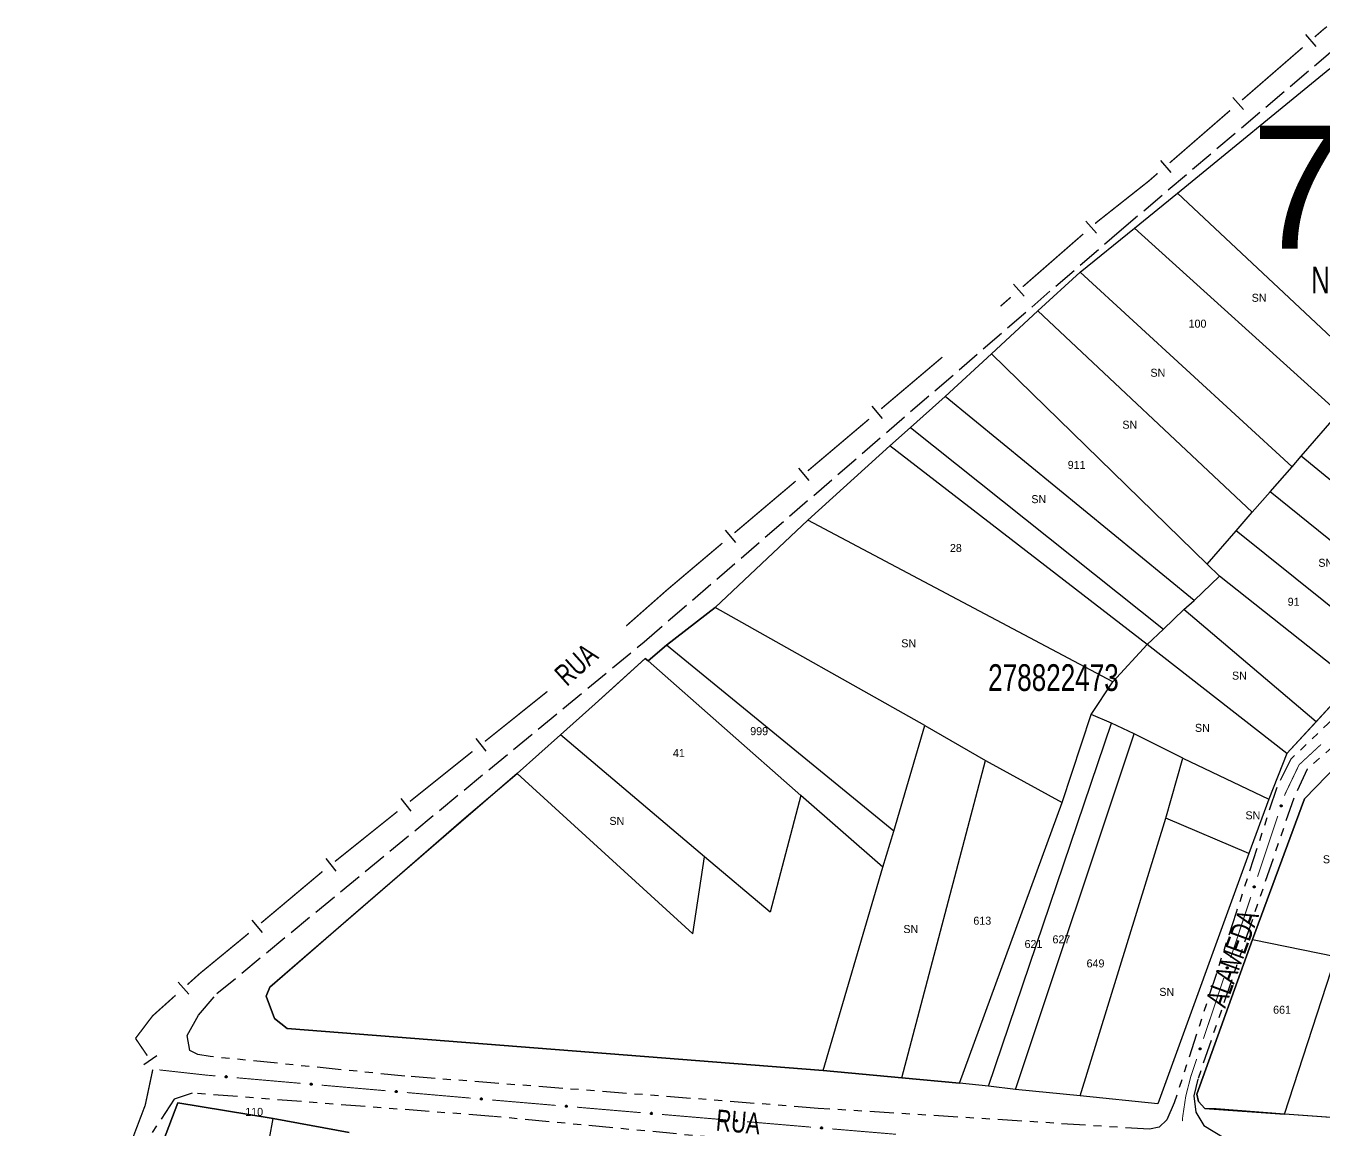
# Model space of a CAD drawing. Extents: x 205454 to 206599, y 4874260 to 4875179.
# Drawn here: x 205458.3 to 205701.6, y 4874547.8 to 4874754.7 of the extents above; entities that cross this region are included whole.
import ezdxf
from ezdxf.enums import TextEntityAlignment as Align

# ---------------------------------------------------------------- set-up
doc = ezdxf.new("R2010")
doc.units = 0
doc.header["$LTSCALE"] = 1.5
doc.header["$MEASUREMENT"] = 0
doc.linetypes.add('TRACO_11', pattern=[8, 3, -1, 3, -1])
doc.linetypes.add('TRACO_25', pattern=[8, 3, -1, 1, -1, 1, -1])
for name, color, linetype in [('CD_MALHA_LOTES', 7, 'CONTINUOUS'), ('CD_TXT_QUADRA', 255, 'CONTINUOUS'), ('LM-LIM-SETORES-BAIRROS', 250, 'CONTINUOUS'), ('LM-TXT-LSB', 7, 'CONTINUOUS'), ('RU-QUADRA', 210, 'CONTINUOUS'), ('SV-EIXO-RUA-N-PAV', 6, 'CONTINUOUS'), ('SV-RUA-NAO-PAV', 7, 'CONTINUOUS'), ('SV-RUA-PAVIM', 7, 'CONTINUOUS'), ('SV-TXT-RUA-PAV', 7, 'CONTINUOUS'), ('Th_NmrPort', 7, 'CONTINUOUS')]:
    doc.layers.add(name, color=color, linetype=linetype)
doc.styles.add('ARIAL', font='ARIAL.SHX')
doc.styles.add('SWIS', font='swissko.ttf')

msp = doc.modelspace()

# ---------------------------------------------------------------- linework, layer by layer
at = {"layer": 'CD_MALHA_LOTES', "linetype": 'Continuous', "flags": 128}
for points in [[(205674.126754, 4874723.404044), (205702.673434, 4874746.744282)], [(205666.049939, 4874716.821381), (205674.126754, 4874723.404044)], [(205710.026551, 4874689.714545), (205674.126754, 4874723.404044)], [(205655.891196, 4874708.542522), (205666.049939, 4874716.821381)], [(205704.3833, 4874682.201673), (205666.049939, 4874716.821381)], [(205647.973959, 4874701.329255), (205655.891196, 4874708.542522)], [(205695.595022, 4874672.111428), (205655.891196, 4874708.542522)], [(205639.263153, 4874693.277861), (205647.973959, 4874701.329255)], [(205688.152235, 4874663.566006), (205647.973959, 4874701.329255)], [(205630.600169, 4874685.270669), (205639.263153, 4874693.277861)], [(205679.711887, 4874653.875236), (205639.263153, 4874693.277861)], [(205630.600169, 4874685.270669), (205624.078843, 4874679.4375)], [(205677.275204, 4874647.022065), (205630.600169, 4874685.270669)], [(205697.298176, 4874674.066902), (205704.3833, 4874682.201673)], [(205620.243059, 4874676.014263), (205624.078843, 4874679.4375)], [(205624.078843, 4874679.4375), (205671.488082, 4874641.691821)], [(205620.221507, 4874676.030904), (205604.834401, 4874662.124632)], [(205620.243059, 4874676.014263), (205620.221507, 4874676.030904)], [(205695.595022, 4874672.111428), (205697.298176, 4874674.066902)], [(205724.333641, 4874651.895431), (205697.298176, 4874674.066902)], [(205691.483119, 4874667.390355), (205695.595022, 4874672.111428)], [(205688.152235, 4874663.566006), (205691.483119, 4874667.390355)], [(205718.698812, 4874645.499138), (205691.483119, 4874667.390355)], [(205685.149817, 4874660.118785), (205688.152235, 4874663.566006)], [(205604.834401, 4874662.124632), (205587.521279, 4874645.716834)], [(205662.045936, 4874631.792797), (205604.834401, 4874662.124632)], [(205679.711887, 4874653.875236), (205685.149817, 4874660.118785)], [(205712.607105, 4874638.036797), (205685.149817, 4874660.118785)], [(205681.996277, 4874651.590845), (205679.711887, 4874653.875236)], [(205677.275204, 4874647.022065), (205681.996277, 4874651.590845)], [(205706.972276, 4874631.792797), (205681.996277, 4874651.590845)], [(205675.295399, 4874645.346846), (205677.275204, 4874647.022065)], [(205587.521279, 4874645.716834), (205578.372279, 4874638.667355)], [(205626.75389, 4874623.585194), (205587.521279, 4874645.716834)], [(205671.488082, 4874641.691821), (205675.295399, 4874645.346846)], [(205700.119105, 4874624.330456), (205675.295399, 4874645.346846)], [(205668.442228, 4874638.798261), (205671.488082, 4874641.691821)], [(205662.045936, 4874631.792797), (205668.442228, 4874638.798261)], [(205694.636569, 4874618.391042), (205668.442228, 4874638.798261)], [(205578.372279, 4874638.667355), (205574.961419, 4874635.716764)], [(205620.968065, 4874603.801403), (205578.372279, 4874638.667355)], [(205574.398125, 4874636.146829), (205564.979579, 4874627.686102)], [(205574.961419, 4874635.716764), (205574.398125, 4874636.146829)], [(205603.517268, 4874610.520427), (205574.961419, 4874635.716764)], [(205657.934034, 4874625.70109), (205662.045936, 4874631.792797)], [(205706.972276, 4874631.792797), (205700.119105, 4874624.330456)], [(205564.979579, 4874627.686102), (205558.514306, 4874621.859374)], [(205652.510146, 4874609.21395), (205657.934034, 4874625.70109)], [(205661.741351, 4874624.025871), (205657.934034, 4874625.70109)], [(205700.119105, 4874624.330456), (205694.636569, 4874618.391042)], [(205558.514306, 4874621.859374), (205550.412761, 4874614.595919)], [(205585.492853, 4874599.031373), (205558.514306, 4874621.859374)], [(205620.968065, 4874603.801403), (205626.75389, 4874623.585194)], [(205626.75389, 4874623.585194), (205638.138902, 4874617.052811)], [(205638.701593, 4874556.044079), (205661.741351, 4874624.025871)], [(205643.753336, 4874555.425011), (205666.005546, 4874622.046066)], [(205666.005546, 4874622.046066), (205661.741351, 4874624.025871)], [(205675.143106, 4874617.477286), (205666.005546, 4874622.046066)], [(205708.291121, 4874620.531388), (205697.926339, 4874609.87825), (205688.177007, 4874583.518811)], [(205622.465968, 4874557.565535), (205638.138902, 4874617.052811)], [(205638.138902, 4874617.052811), (205652.510146, 4874609.21395)], [(205671.920658, 4874606.227717), (205675.143106, 4874617.477286)], [(205675.143106, 4874617.477286), (205691.222074, 4874609.830691)], [(205694.636569, 4874618.391042), (205691.222074, 4874609.830691)], [(205550.412761, 4874614.595919), (205504.008825, 4874574.590368), (205503.364081, 4874572.885115), (205504.913919, 4874568.717926), (205507.264505, 4874566.808186), (205607.731766, 4874558.98139)], [(205550.412761, 4874614.595919), (205583.297853, 4874584.584282)], [(205603.517268, 4874610.520427), (205597.784853, 4874588.655009)], [(205618.91503, 4874597.08238), (205603.517268, 4874610.520427)], [(205691.222074, 4874609.830691), (205687.508508, 4874599.607833)], [(205633.285561, 4874556.574046), (205652.510146, 4874609.21395)], [(205655.892187, 4874554.190108), (205671.920658, 4874606.227717)], [(205687.508508, 4874599.607833), (205671.920658, 4874606.227717)], [(205618.91503, 4874597.08238), (205620.968065, 4874603.801403)], [(205583.297853, 4874584.584282), (205585.492853, 4874599.031373)], [(205597.784853, 4874588.655009), (205585.492853, 4874599.031373)], [(205687.508508, 4874599.607833), (205670.47125, 4874552.706959)], [(205607.731766, 4874558.98139), (205618.91503, 4874597.08238)], [(205688.177007, 4874583.518811), (205677.766115, 4874554.525511), (205678.081256, 4874553.138352), (205679.228581, 4874551.869161), (205694.173, 4874550.794745)], [(205688.177007, 4874583.518811), (205703.837741, 4874580.318692)], [(205694.173, 4874550.794745), (205703.837741, 4874580.318692)], [(205607.731766, 4874558.98139), (205622.465968, 4874557.565535)], [(205622.465968, 4874557.565535), (205633.285561, 4874556.574046)], [(205638.701593, 4874556.044079), (205633.285561, 4874556.574046)], [(205643.753336, 4874555.425011), (205638.701593, 4874556.044079)], [(205655.892187, 4874554.190108), (205643.753336, 4874555.425011)], [(205670.47125, 4874552.706959), (205655.892187, 4874554.190108)], [(205484.107636, 4874545.838045), (205486.792763, 4874552.886504)], [(205486.792763, 4874552.886504), (205504.66564, 4874549.949646)], [(205503.281121, 4874542.481636), (205504.66564, 4874549.949646)], [(205504.66564, 4874549.949646), (205518.930378, 4874547.348429)], [(205710.744807, 4874549.592559), (205694.173, 4874550.794745)]]:
    msp.add_lwpolyline(points, dxfattribs=at)
at = {"layer": 'CD_MALHA_LOTES', "linetype": 'Continuous'}
msp.add_lwpolyline([(205668.442228, 4874638.798261), (205620.243059, 4874676.014263)], dxfattribs=at)
at = {"layer": 'LM-LIM-SETORES-BAIRROS'}
for points in [[(205698.112897, 4874753.120502), (205700.079485, 4874750.854993)], [(205684.519841, 4874741.320975), (205686.486429, 4874739.055466)], [(205670.926786, 4874729.521448), (205672.893374, 4874727.255938)], [(205656.968372, 4874718.155817), (205658.94186, 4874715.896316)], [(205643.411366, 4874706.314887), (205645.384855, 4874704.055386)], [(205616.870371, 4874683.457403), (205618.807291, 4874681.166477)], [(205603.124815, 4874671.835885), (205605.061735, 4874669.544959)], [(205589.379259, 4874660.214366), (205591.316179, 4874657.92344)], [(205542.622635, 4874621.175637), (205544.49749, 4874618.833647)], [(205528.570692, 4874609.926508), (205530.445547, 4874607.584518)], [(205514.51875, 4874598.677379), (205516.393605, 4874596.335388)], [(205500.674581, 4874587.119958), (205502.603195, 4874584.822035)], [(205486.853278, 4874575.515721), (205488.857008, 4874573.282994)], [(205480.391965, 4874560.070397), (205482.870648, 4874561.760407)]]:
    msp.add_lwpolyline(points, dxfattribs=at)
at = {"layer": 'LM-LIM-SETORES-BAIRROS', "const_width": 0.25}
for points in [[(205701.448862, 4874754.029997), (205699.85136, 4874752.643277)], [(205702.140656, 4874754.58127), (205701.448862, 4874754.029997)], [(205697.585851, 4874750.676689), (205686.258305, 4874740.84375)], [(205683.992796, 4874738.877162), (205672.665249, 4874729.044222)], [(205670.39974, 4874727.077635), (205668.889401, 4874725.766576)], [(205668.708692, 4874725.609711), (205659.483412, 4874718.315303)], [(205668.889401, 4874725.766576), (205668.708692, 4874725.609711)], [(205658.932113, 4874717.879393), (205658.708283, 4874717.683896)], [(205659.483412, 4874718.315303), (205658.932113, 4874717.879393)], [(205656.448782, 4874715.710407), (205645.151277, 4874705.842966)], [(205641.385443, 4874702.553819), (205640.970493, 4874702.191395)], [(205642.891777, 4874703.869478), (205641.385443, 4874702.553819)], [(205630.057103, 4874692.642179), (205618.602473, 4874682.95758)], [(205616.311547, 4874681.020661), (205604.856917, 4874671.336062)], [(205602.565991, 4874669.399142), (205591.111361, 4874659.714543)], [(205588.820435, 4874657.777624), (205578.893089, 4874649.384305)], [(205578.559544, 4874649.102301), (205570.829226, 4874642.281432)], [(205578.893089, 4874649.384305), (205578.559544, 4874649.102301)], [(205556.050678, 4874630.003868), (205544.340726, 4874620.629594)], [(205541.998735, 4874618.754739), (205530.288783, 4874609.380464)], [(205527.946793, 4874607.50561), (205516.236841, 4874598.131335)], [(205513.874973, 4874596.240568), (205502.404862, 4874586.613868)], [(205513.89485, 4874596.25648), (205513.874973, 4874596.240568)], [(205500.098216, 4874584.695755), (205491.601536, 4874577.709596)], [(205490.911382, 4874577.142136), (205488.599385, 4874575.067267)], [(205491.601536, 4874577.709596), (205490.911382, 4874577.142136)], [(205486.366658, 4874573.063538), (205482.645447, 4874569.723989)], [(205482.044253, 4874569.184456), (205478.911054, 4874565.044157)], [(205482.645447, 4874569.723989), (205482.044253, 4874569.184456)], [(205478.911054, 4874565.044157), (205478.861181, 4874564.978254)], [(205478.861181, 4874564.978254), (205481.06797, 4874561.74163)], [(205482.092463, 4874559.13171), (205480.847438, 4874553.262306)], [(205480.680079, 4874552.473328), (205478.48354, 4874546.682451)], [(205480.847438, 4874553.262306), (205480.680079, 4874552.473328)]]:
    msp.add_lwpolyline(points, dxfattribs=at)
at = {"layer": 'RU-QUADRA', "linetype": 'Continuous', "flags": 128}
for points in [[(205706.972276, 4874631.792797), (205694.636569, 4874618.391042), (205691.222074, 4874609.830691), (205687.508508, 4874599.607833), (205670.47125, 4874552.706959), (205655.892187, 4874554.190108), (205643.753336, 4874555.425011), (205638.701593, 4874556.044079), (205633.285561, 4874556.574046), (205622.465968, 4874557.565535), (205607.731766, 4874558.98139), (205507.264505, 4874566.808186), (205504.913919, 4874568.717926), (205503.364081, 4874572.885115), (205504.008825, 4874574.590368), (205519.25763, 4874587.798867), (205528.397451, 4874595.71577), (205540.480798, 4874606.182352), (205550.412761, 4874614.595919), (205558.514306, 4874621.859374), (205564.979579, 4874627.686102), (205568.82969, 4874631.095537), (205574.398125, 4874636.146829), (205574.961419, 4874635.716764), (205578.372279, 4874638.667355), (205587.521279, 4874645.716834), (205604.834401, 4874662.124632), (205620.221507, 4874676.030904), (205624.078843, 4874679.4375), (205630.600169, 4874685.270669), (205639.263153, 4874693.277861), (205647.973959, 4874701.329255), (205655.891196, 4874708.542522), (205666.049939, 4874716.821381), (205674.126754, 4874723.404044), (205702.673434, 4874746.744282)], [(205518.930378, 4874547.348429), (205504.66564, 4874549.949646), (205486.792763, 4874552.886504), (205484.107636, 4874545.838045)]]:
    msp.add_lwpolyline(points, dxfattribs=at)
msp.add_lwpolyline([(205770.826442, 4874545.363367), (205761.608218, 4874545.797165), (205754.125189, 4874546.447864), (205745.123864, 4874547.098562), (205694.173, 4874550.794745), (205681.393732, 4874551.773191), (205679.228581, 4874551.869161), (205678.081256, 4874553.138352), (205677.766115, 4874554.525511), (205688.177007, 4874583.518811), (205697.926339, 4874609.87825), (205708.291121, 4874620.531388), (205715.96328, 4874619.737716), (205730.690298, 4874617.79763), (205750.752553, 4874615.240243), (205761.687585, 4874613.741086), (205781.617561, 4874609.067242), (205780.382961, 4874601.747826), (205778.795618, 4874594.075667), (205776.791175, 4874585.164404), (205775.164429, 4874576.271529), (205773.212335, 4874566.511057)], close=True, dxfattribs=at)
at = {"layer": 'SV-EIXO-RUA-N-PAV', "const_width": 0.18}
for points in [[(205701.017675, 4874620.053394), (205697.351449, 4874616.653572)], [(205696.921162, 4874616.254552), (205694.584558, 4874611.371649)], [(205697.351449, 4874616.653572), (205696.921162, 4874616.254552)], [(205694.31214, 4874610.802365), (205694.195601, 4874610.452364)], [(205694.584558, 4874611.371649), (205694.31214, 4874610.802365)], [(205692.931937, 4874606.657215), (205689.140945, 4874595.271769)], [(205687.877281, 4874591.47662), (205684.402205, 4874581.039961)], [(205684.402205, 4874581.039961), (205684.143644, 4874580.263427)], [(205684.143644, 4874580.263427), (205684.085925, 4874580.091296)], [(205682.814233, 4874576.29883), (205678.999159, 4874564.921431)], [(205677.727468, 4874561.128964), (205676.773699, 4874558.284615)], [(205483.90134, 4874559.009074), (205483.328728, 4874559.072696)], [(205492.006377, 4874558.108513), (205483.90134, 4874559.009074)], [(205492.848286, 4874558.035305), (205492.006377, 4874558.108513)], [(205493.844526, 4874557.948675), (205492.848286, 4874558.035305)], [(205509.784375, 4874556.562601), (205497.829488, 4874557.602157)], [(205525.724225, 4874555.176527), (205513.769338, 4874556.216082)], [(205676.617619, 4874557.819148), (205675.759336, 4874554.416669)], [(205676.773699, 4874558.284615), (205676.617619, 4874557.819148)], [(205541.664074, 4874553.790453), (205529.709187, 4874554.830008)], [(205675.681047, 4874554.106309), (205675.135166, 4874550.467104)], [(205675.759336, 4874554.416669), (205675.681047, 4874554.106309)], [(205545.862897, 4874553.425337), (205545.649037, 4874553.443934)], [(205546.645398, 4874553.358705), (205545.862897, 4874553.425337)], [(205557.60573, 4874552.425373), (205546.645398, 4874553.358705)], [(205573.548032, 4874551.067801), (205561.591306, 4874552.08598)], [(205589.490335, 4874549.710228), (205577.533608, 4874550.728408)], [(205605.432637, 4874548.352655), (205593.47591, 4874549.370835)], [(205675.078965, 4874550.092429), (205675.060056, 4874549.471584)], [(205675.135166, 4874550.467104), (205675.078965, 4874550.092429)], [(205621.376459, 4874547.013053), (205609.418572, 4874548.017516)]]:
    msp.add_lwpolyline(points, dxfattribs=at)
at = {"layer": 'SV-EIXO-RUA-N-PAV'}
for points in [[(205693.713603, 4874608.656335), (205693.736107, 4874608.612912), (205693.746569, 4874608.57099), (205693.745231, 4874608.533513), (205693.735414, 4874608.500705), (205693.721589, 4874608.468271), (205693.700437, 4874608.438646), (205693.669677, 4874608.410966), (205693.626276, 4874608.388085), (205693.582627, 4874608.380191), (205693.545815, 4874608.379537), (205693.511014, 4874608.387804), (205693.479732, 4874608.401762), (205693.449686, 4874608.424751), (205693.421939, 4874608.456197), (205693.399988, 4874608.500395), (205693.390013, 4874608.541565), (205693.392259, 4874608.57778), (205693.400792, 4874608.612713), (205693.415302, 4874608.645656), (205693.436233, 4874608.674617), (205693.467945, 4874608.702497), (205693.511856, 4874608.723584), (205693.552804, 4874608.734002), (205693.589041, 4874608.732265), (205693.623244, 4874608.72309), (205693.655943, 4874608.70962), (205693.686608, 4874608.689597), (205693.713603, 4874608.656335)], [(205688.658947, 4874593.475741), (205688.681451, 4874593.432317), (205688.691913, 4874593.390395), (205688.690575, 4874593.352919), (205688.680758, 4874593.32011), (205688.666934, 4874593.287676), (205688.645781, 4874593.258051), (205688.615021, 4874593.230371), (205688.57162, 4874593.207491), (205688.527971, 4874593.199596), (205688.491159, 4874593.198942), (205688.456359, 4874593.207209), (205688.425076, 4874593.221167), (205688.39503, 4874593.244156), (205688.367283, 4874593.275602), (205688.345332, 4874593.319801), (205688.335357, 4874593.36097), (205688.337603, 4874593.397185), (205688.346136, 4874593.432119), (205688.360647, 4874593.465062), (205688.381578, 4874593.494022), (205688.413289, 4874593.521902), (205688.4572, 4874593.54299), (205688.498148, 4874593.553407), (205688.534385, 4874593.55167), (205688.568588, 4874593.542495), (205688.601288, 4874593.529025), (205688.631952, 4874593.509002), (205688.658947, 4874593.475741)], [(205683.600128, 4874578.296292), (205683.62254, 4874578.252821), (205683.632913, 4874578.210877), (205683.631496, 4874578.173403), (205683.621609, 4874578.140615), (205683.607716, 4874578.108211), (205683.586501, 4874578.078631), (205683.555683, 4874578.051016), (205683.512234, 4874578.028227), (205683.468567, 4874578.020425), (205683.431754, 4874578.019849), (205683.396971, 4874578.02819), (205683.365718, 4874578.042213), (205683.335721, 4874578.065266), (205683.308041, 4874578.096771), (205683.286183, 4874578.141015), (205683.276296, 4874578.182206), (205683.278618, 4874578.218416), (205683.287225, 4874578.253332), (205683.301805, 4874578.286244), (205683.322798, 4874578.31516), (205683.354568, 4874578.342973), (205683.398523, 4874578.363967), (205683.439493, 4874578.374298), (205683.475727, 4874578.372485), (205683.50991, 4874578.363237), (205683.542581, 4874578.349698), (205683.573203, 4874578.32961), (205683.600128, 4874578.296292)], [(205678.513362, 4874563.126426), (205678.535775, 4874563.082955), (205678.546148, 4874563.041011), (205678.54473, 4874563.003538), (205678.534844, 4874562.97075), (205678.520951, 4874562.938345), (205678.499736, 4874562.908765), (205678.468917, 4874562.88115), (205678.425468, 4874562.858362), (205678.381802, 4874562.850559), (205678.344989, 4874562.849983), (205678.310206, 4874562.858324), (205678.278953, 4874562.872348), (205678.248955, 4874562.895401), (205678.221275, 4874562.926905), (205678.199418, 4874562.97115), (205678.18953, 4874563.012341), (205678.191853, 4874563.048551), (205678.20046, 4874563.083466), (205678.21504, 4874563.116378), (205678.236032, 4874563.145295), (205678.267803, 4874563.173107), (205678.311758, 4874563.194102), (205678.352728, 4874563.204433), (205678.388961, 4874563.202619), (205678.423145, 4874563.193372), (205678.455815, 4874563.179833), (205678.486438, 4874563.159745), (205678.513362, 4874563.126426)], [(205495.970611, 4874557.653302), (205495.933611, 4874557.621317), (205495.895271, 4874557.601394), (205495.858511, 4874557.59398), (205495.824319, 4874557.5959), (205495.789559, 4874557.601803), (205495.755828, 4874557.615487), (205495.721754, 4874557.638967), (205495.689408, 4874557.675858), (205495.67158, 4874557.716475), (205495.662384, 4874557.752125), (205495.662332, 4874557.787894), (205495.668633, 4874557.821565), (205495.684005, 4874557.856133), (205495.708137, 4874557.890432), (205495.746019, 4874557.922059), (205495.783741, 4874557.941334), (205495.819486, 4874557.94757), (205495.855446, 4874557.947395), (205495.89086, 4874557.940942), (205495.923894, 4874557.927319), (205495.958383, 4874557.90296), (205495.989104, 4874557.865157), (205496.008757, 4874557.827753), (205496.015495, 4874557.792106), (205496.014524, 4874557.756707), (205496.009027, 4874557.721772), (205495.996684, 4874557.687291), (205495.970611, 4874557.653302)], [(205511.910461, 4874556.267228), (205511.873461, 4874556.235243), (205511.835121, 4874556.21532), (205511.79836, 4874556.207906), (205511.764168, 4874556.209826), (205511.729409, 4874556.215729), (205511.695677, 4874556.229412), (205511.661603, 4874556.252893), (205511.629258, 4874556.289783), (205511.611429, 4874556.330401), (205511.602233, 4874556.366051), (205511.602182, 4874556.40182), (205511.608482, 4874556.435491), (205511.623854, 4874556.470059), (205511.647986, 4874556.504358), (205511.685869, 4874556.535985), (205511.72359, 4874556.555259), (205511.759335, 4874556.561496), (205511.795295, 4874556.56132), (205511.830709, 4874556.554868), (205511.863743, 4874556.541245), (205511.898233, 4874556.516886), (205511.928953, 4874556.479082), (205511.948607, 4874556.441679), (205511.955344, 4874556.406032), (205511.954374, 4874556.370633), (205511.948877, 4874556.335697), (205511.936533, 4874556.301217), (205511.910461, 4874556.267228)], [(205527.85031, 4874554.881154), (205527.81331, 4874554.849169), (205527.77497, 4874554.829245), (205527.73821, 4874554.821832), (205527.704017, 4874554.823751), (205527.669258, 4874554.829655), (205527.635527, 4874554.843338), (205527.601453, 4874554.866818), (205527.569107, 4874554.903709), (205527.551279, 4874554.944326), (205527.542082, 4874554.979977), (205527.542031, 4874555.015746), (205527.548331, 4874555.049417), (205527.563704, 4874555.083985), (205527.587836, 4874555.118283), (205527.625718, 4874555.149911), (205527.66344, 4874555.169185), (205527.699184, 4874555.175422), (205527.735144, 4874555.175246), (205527.770559, 4874555.168794), (205527.803593, 4874555.155171), (205527.838082, 4874555.130812), (205527.868803, 4874555.093008), (205527.888456, 4874555.055605), (205527.895193, 4874555.019957), (205527.894223, 4874554.984558), (205527.888726, 4874554.949623), (205527.876383, 4874554.915143), (205527.85031, 4874554.881154)], [(205543.79016, 4874553.49508), (205543.75316, 4874553.463095), (205543.714819, 4874553.443171), (205543.678059, 4874553.435758), (205543.643867, 4874553.437677), (205543.609108, 4874553.44358), (205543.575376, 4874553.457264), (205543.541302, 4874553.480744), (205543.508956, 4874553.517635), (205543.491128, 4874553.558252), (205543.481932, 4874553.593903), (205543.48188, 4874553.629672), (205543.488181, 4874553.663342), (205543.503553, 4874553.697911), (205543.527685, 4874553.732209), (205543.565568, 4874553.763836), (205543.603289, 4874553.783111), (205543.639034, 4874553.789348), (205543.674994, 4874553.789172), (205543.710408, 4874553.78272), (205543.743442, 4874553.769097), (205543.777931, 4874553.744738), (205543.808652, 4874553.706934), (205543.828306, 4874553.669531), (205543.835043, 4874553.633883), (205543.834073, 4874553.598484), (205543.828575, 4874553.563549), (205543.816232, 4874553.529069), (205543.79016, 4874553.49508)], [(205559.73234, 4874552.133802), (205559.695398, 4874552.101751), (205559.657093, 4874552.081759), (205559.620346, 4874552.07428), (205559.586151, 4874552.076138), (205559.551381, 4874552.081979), (205559.517625, 4874552.095603), (205559.483509, 4874552.119022), (205559.451097, 4874552.155855), (205559.433196, 4874552.19644), (205559.423936, 4874552.232074), (205559.423821, 4874552.267843), (205559.430061, 4874552.301525), (205559.445372, 4874552.33612), (205559.469443, 4874552.370462), (205559.507268, 4874552.402157), (205559.544955, 4874552.421499), (205559.580689, 4874552.4278), (205559.616649, 4874552.427688), (205559.652075, 4874552.421299), (205559.685133, 4874552.407735), (205559.719666, 4874552.383438), (205559.750454, 4874552.345689), (205559.770174, 4874552.308321), (205559.776975, 4874552.272686), (205559.776068, 4874552.237285), (205559.770634, 4874552.20234), (205559.758352, 4874552.167838), (205559.73234, 4874552.133802)], [(205575.674642, 4874550.776229), (205575.6377, 4874550.744178), (205575.599395, 4874550.724186), (205575.562648, 4874550.716707), (205575.528453, 4874550.718565), (205575.493683, 4874550.724407), (205575.459927, 4874550.73803), (205575.425811, 4874550.761449), (205575.393399, 4874550.798282), (205575.375498, 4874550.838867), (205575.366239, 4874550.874501), (205575.366123, 4874550.91027), (205575.372363, 4874550.943952), (205575.387674, 4874550.978548), (205575.411745, 4874551.012889), (205575.44957, 4874551.044584), (205575.487257, 4874551.063926), (205575.522991, 4874551.070227), (205575.558951, 4874551.070115), (205575.594377, 4874551.063727), (205575.627435, 4874551.050163), (205575.661968, 4874551.025865), (205575.692756, 4874550.988117), (205575.712477, 4874550.950749), (205575.719277, 4874550.915113), (205575.718371, 4874550.879712), (205575.712936, 4874550.844768), (205575.700654, 4874550.810265), (205575.674642, 4874550.776229)], [(205591.616945, 4874549.418657), (205591.580002, 4874549.386606), (205591.541697, 4874549.366614), (205591.50495, 4874549.359135), (205591.470755, 4874549.360993), (205591.435985, 4874549.366834), (205591.402229, 4874549.380457), (205591.368113, 4874549.403876), (205591.335702, 4874549.440709), (205591.317801, 4874549.481295), (205591.308541, 4874549.516929), (205591.308425, 4874549.552698), (205591.314666, 4874549.58638), (205591.329976, 4874549.620975), (205591.354047, 4874549.655317), (205591.391872, 4874549.687012), (205591.429559, 4874549.706354), (205591.465293, 4874549.712654), (205591.501253, 4874549.712543), (205591.536679, 4874549.706154), (205591.569737, 4874549.69259), (205591.60427, 4874549.668292), (205591.635058, 4874549.630544), (205591.654779, 4874549.593176), (205591.66158, 4874549.55754), (205591.660673, 4874549.52214), (205591.655238, 4874549.487195), (205591.642956, 4874549.452693), (205591.616945, 4874549.418657)], [(205607.559553, 4874548.063206), (205607.522647, 4874548.031112), (205607.484365, 4874548.011076), (205607.447627, 4874548.003555), (205607.413429, 4874548.005374), (205607.378653, 4874548.011175), (205607.344881, 4874548.02476), (205607.310739, 4874548.04814), (205607.278285, 4874548.084935), (205607.260337, 4874548.1255), (205607.251036, 4874548.161124), (205607.25088, 4874548.196892), (205607.257082, 4874548.230581), (205607.272352, 4874548.265195), (205607.296384, 4874548.299564), (205607.334173, 4874548.331302), (205607.371838, 4874548.350687), (205607.407564, 4874548.357029), (205607.443524, 4874548.356959), (205607.478957, 4874548.35061), (205607.512031, 4874548.337085), (205607.546592, 4874548.312827), (205607.577423, 4874548.275113), (205607.597187, 4874548.237768), (205607.604028, 4874548.20214), (205607.603162, 4874548.166739), (205607.597768, 4874548.131788), (205607.585525, 4874548.097271), (205607.559553, 4874548.063206)]]:
    msp.add_lwpolyline(points, close=True, dxfattribs=at)
for points in [[(205693.415302, 4874608.645656), (205693.390013, 4874608.541565)], [(205693.425, 4874608.655818), (205693.396563, 4874608.527222)], [(205693.436233, 4874608.674617), (205693.399988, 4874608.500395)], [(205693.452607, 4874608.68258), (205693.412974, 4874608.485803)], [(205693.467945, 4874608.702497), (205693.421939, 4874608.456197)], [(205693.490139, 4874608.708914), (205693.436289, 4874608.443524)], [(205693.511856, 4874608.723584), (205693.449686, 4874608.424751)], [(205693.530694, 4874608.72705), (205693.465207, 4874608.418075)], [(205693.552804, 4874608.734002), (205693.479732, 4874608.401762)], [(205693.569096, 4874608.730084), (205693.495851, 4874608.397805)], [(205693.589041, 4874608.732265), (205693.511014, 4874608.387804)], [(205693.604912, 4874608.725349), (205693.526491, 4874608.386164)], [(205693.623244, 4874608.72309), (205693.545815, 4874608.379537)], [(205693.639437, 4874608.712415), (205693.567484, 4874608.38402)], [(205693.655943, 4874608.70962), (205693.582627, 4874608.380191)], [(205693.669647, 4874608.695165), (205693.606318, 4874608.388348)], [(205693.686608, 4874608.689597), (205693.626276, 4874608.388085)], [(205693.698134, 4874608.672736), (205693.647305, 4874608.403464)], [(205693.713603, 4874608.656335), (205693.669677, 4874608.410966)], [(205693.7249, 4874608.632184), (205693.686994, 4874608.431956)], [(205693.736107, 4874608.612912), (205693.700437, 4874608.438646)], [(205693.742174, 4874608.58904), (205693.712874, 4874608.462169)], [(205693.746569, 4874608.57099), (205693.721589, 4874608.468271)], [(205688.360647, 4874593.465062), (205688.335357, 4874593.36097)], [(205688.370344, 4874593.475224), (205688.341907, 4874593.346627)], [(205688.381578, 4874593.494022), (205688.345332, 4874593.319801)], [(205688.397951, 4874593.501986), (205688.358318, 4874593.305209)], [(205688.413289, 4874593.521902), (205688.367283, 4874593.275602)], [(205688.435483, 4874593.528319), (205688.381633, 4874593.262929)], [(205688.4572, 4874593.54299), (205688.39503, 4874593.244156)], [(205688.476038, 4874593.546456), (205688.410552, 4874593.23748)], [(205688.498148, 4874593.553407), (205688.425076, 4874593.221167)], [(205688.514441, 4874593.549489), (205688.441195, 4874593.21721)], [(205688.534385, 4874593.55167), (205688.456359, 4874593.207209)], [(205688.550257, 4874593.544754), (205688.471835, 4874593.205569)], [(205688.568588, 4874593.542495), (205688.491159, 4874593.198942)], [(205688.584781, 4874593.53182), (205688.512828, 4874593.203425)], [(205688.601288, 4874593.529025), (205688.527971, 4874593.199596)], [(205688.614992, 4874593.51457), (205688.551662, 4874593.207753)], [(205688.631952, 4874593.509002), (205688.57162, 4874593.207491)], [(205688.643478, 4874593.492142), (205688.592649, 4874593.222869)], [(205688.658947, 4874593.475741), (205688.615021, 4874593.230371)], [(205688.670244, 4874593.45159), (205688.632338, 4874593.251361)], [(205688.681451, 4874593.432317), (205688.645781, 4874593.258051)], [(205688.687518, 4874593.408445), (205688.658218, 4874593.281575)], [(205688.691913, 4874593.390395), (205688.666934, 4874593.287676)], [(205683.301805, 4874578.286244), (205683.276296, 4874578.182206)], [(205683.311524, 4874578.296385), (205683.282815, 4874578.167849)], [(205683.322798, 4874578.31516), (205683.286183, 4874578.141015)], [(205683.339188, 4874578.323089), (205683.299138, 4874578.126396)], [(205683.354568, 4874578.342973), (205683.308041, 4874578.096771)], [(205683.376775, 4874578.349343), (205683.322364, 4874578.084068)], [(205683.398523, 4874578.363967), (205683.335721, 4874578.065266)], [(205683.417369, 4874578.367394), (205683.351229, 4874578.058557)], [(205683.439493, 4874578.374298), (205683.365718, 4874578.042213)], [(205683.455778, 4874578.370345), (205683.381829, 4874578.038222)], [(205683.475727, 4874578.372485), (205683.396971, 4874578.02819)], [(205683.491584, 4874578.365535), (205683.412444, 4874578.026517)], [(205683.50991, 4874578.363237), (205683.431754, 4874578.019849)], [(205683.52608, 4874578.352528), (205683.453433, 4874578.024286)], [(205683.542581, 4874578.349698), (205683.468567, 4874578.020425)], [(205683.556254, 4874578.335214), (205683.492276, 4874578.028532)], [(205683.573203, 4874578.32961), (205683.512234, 4874578.028227)], [(205683.584693, 4874578.312725), (205683.533295, 4874578.043561)], [(205683.600128, 4874578.296292), (205683.555683, 4874578.051016)], [(205683.611374, 4874578.272117), (205683.573044, 4874578.071969)], [(205683.62254, 4874578.252821), (205683.586501, 4874578.078631)], [(205683.628557, 4874578.228936), (205683.598988, 4874578.102128)], [(205683.632913, 4874578.210877), (205683.607716, 4874578.108211)], [(205678.21504, 4874563.116378), (205678.18953, 4874563.012341)], [(205678.224759, 4874563.12652), (205678.19605, 4874562.997984)], [(205678.236032, 4874563.145295), (205678.199418, 4874562.97115)], [(205678.252422, 4874563.153223), (205678.212373, 4874562.956531)], [(205678.267803, 4874563.173107), (205678.221275, 4874562.926905)], [(205678.29001, 4874563.179478), (205678.235598, 4874562.914202)], [(205678.311758, 4874563.194102), (205678.248955, 4874562.895401)], [(205678.330603, 4874563.197528), (205678.264463, 4874562.888692)], [(205678.352728, 4874563.204433), (205678.278953, 4874562.872348)], [(205678.369012, 4874563.20048), (205678.295063, 4874562.868357)], [(205678.388961, 4874563.202619), (205678.310206, 4874562.858324)], [(205678.404818, 4874563.19567), (205678.325679, 4874562.856652)], [(205678.423145, 4874563.193372), (205678.344989, 4874562.849983)], [(205678.439315, 4874563.182663), (205678.366667, 4874562.854421)], [(205678.455815, 4874563.179833), (205678.381802, 4874562.850559)], [(205678.469489, 4874563.165349), (205678.40551, 4874562.858666)], [(205678.486438, 4874563.159745), (205678.425468, 4874562.858362)], [(205678.497928, 4874563.14286), (205678.44653, 4874562.873696)], [(205678.513362, 4874563.126426), (205678.468917, 4874562.88115)], [(205678.524608, 4874563.102251), (205678.486278, 4874562.902104)], [(205678.535775, 4874563.082955), (205678.499736, 4874562.908765)], [(205678.541791, 4874563.059071), (205678.512222, 4874562.932262)], [(205678.546148, 4874563.041011), (205678.520951, 4874562.938345)], [(205496.015495, 4874557.792106), (205495.662332, 4874557.787894)], [(205496.014524, 4874557.756707), (205495.662384, 4874557.752125)], [(205496.012459, 4874557.775061), (205495.664336, 4874557.772461)], [(205496.008735, 4874557.810997), (205495.668532, 4874557.804968)], [(205496.008757, 4874557.827753), (205495.668633, 4874557.821565)], [(205496.009027, 4874557.721772), (205495.67158, 4874557.716475)], [(205496.007908, 4874557.738476), (205495.671783, 4874557.732093)], [(205495.996855, 4874557.847641), (205495.681122, 4874557.839485)], [(205495.989104, 4874557.865157), (205495.684005, 4874557.856133)], [(205495.998156, 4874557.705082), (205495.685022, 4874557.69533)], [(205495.996684, 4874557.687291), (205495.689408, 4874557.675858)], [(205495.969786, 4874557.882867), (205495.699148, 4874557.873529)], [(205495.958383, 4874557.90296), (205495.708137, 4874557.890432)], [(205495.982966, 4874557.672161), (205495.709255, 4874557.658981)], [(205495.970611, 4874557.653302), (205495.721754, 4874557.638967)], [(205495.935446, 4874557.913246), (205495.734847, 4874557.906036)], [(205495.923894, 4874557.927319), (205495.746019, 4874557.922059)], [(205495.949749, 4874557.636699), (205495.746195, 4874557.627006)], [(205495.933611, 4874557.621317), (205495.755828, 4874557.615487)], [(205495.902998, 4874557.933874), (205495.771314, 4874557.931628)], [(205495.911805, 4874557.609866), (205495.781598, 4874557.608861)], [(205495.89086, 4874557.940942), (205495.783741, 4874557.941334)], [(205495.895271, 4874557.601394), (205495.789559, 4874557.601803)], [(205511.955344, 4874556.406032), (205511.602182, 4874556.40182)], [(205511.954374, 4874556.370633), (205511.602233, 4874556.366051)], [(205511.952308, 4874556.388987), (205511.604185, 4874556.386387)], [(205511.948585, 4874556.424922), (205511.608382, 4874556.418894)], [(205511.948607, 4874556.441679), (205511.608482, 4874556.435491)], [(205511.948877, 4874556.335697), (205511.611429, 4874556.330401)], [(205511.947757, 4874556.352402), (205511.611633, 4874556.346018)], [(205511.936705, 4874556.461567), (205511.620971, 4874556.45341)], [(205511.928953, 4874556.479082), (205511.623854, 4874556.470059)], [(205511.938005, 4874556.319008), (205511.624872, 4874556.309256)], [(205511.936533, 4874556.301217), (205511.629258, 4874556.289783)], [(205511.909635, 4874556.496793), (205511.638998, 4874556.487454)], [(205511.898233, 4874556.516886), (205511.647986, 4874556.504358)], [(205511.922815, 4874556.286087), (205511.649104, 4874556.272907)], [(205511.910461, 4874556.267228), (205511.661603, 4874556.252893)], [(205511.875296, 4874556.527172), (205511.674697, 4874556.519962)], [(205511.863743, 4874556.541245), (205511.685869, 4874556.535985)], [(205511.889599, 4874556.250625), (205511.686044, 4874556.240931)], [(205511.873461, 4874556.235243), (205511.695677, 4874556.229412)], [(205511.842847, 4874556.5478), (205511.711164, 4874556.545554)], [(205511.851654, 4874556.223791), (205511.721448, 4874556.222787)], [(205511.830709, 4874556.554868), (205511.72359, 4874556.555259)], [(205511.835121, 4874556.21532), (205511.729409, 4874556.215729)], [(205527.895193, 4874555.019957), (205527.542031, 4874555.015746)], [(205527.894223, 4874554.984558), (205527.542082, 4874554.979977)], [(205527.892158, 4874555.002913), (205527.544035, 4874555.000312)], [(205527.888434, 4874555.038848), (205527.548231, 4874555.03282)], [(205527.888456, 4874555.055605), (205527.548331, 4874555.049417)], [(205527.888726, 4874554.949623), (205527.551279, 4874554.944326)], [(205527.887606, 4874554.966327), (205527.551482, 4874554.959944)], [(205527.876554, 4874555.075493), (205527.56082, 4874555.067336)], [(205527.868803, 4874555.093008), (205527.563704, 4874555.083985)], [(205527.877854, 4874554.932934), (205527.564721, 4874554.923182)], [(205527.876383, 4874554.915143), (205527.569107, 4874554.903709)], [(205527.849484, 4874555.110719), (205527.578847, 4874555.10138)], [(205527.838082, 4874555.130812), (205527.587836, 4874555.118283)], [(205527.862665, 4874554.900013), (205527.588954, 4874554.886833)], [(205527.85031, 4874554.881154), (205527.601453, 4874554.866818)], [(205527.815145, 4874555.141098), (205527.614546, 4874555.133887)], [(205527.803593, 4874555.155171), (205527.625718, 4874555.149911)], [(205527.829448, 4874554.86455), (205527.625894, 4874554.854857)], [(205527.81331, 4874554.849169), (205527.635527, 4874554.843338)], [(205527.782697, 4874555.161725), (205527.651013, 4874555.159479)], [(205527.791503, 4874554.837717), (205527.661297, 4874554.836712)], [(205527.770559, 4874555.168794), (205527.66344, 4874555.169185)], [(205527.77497, 4874554.829245), (205527.669258, 4874554.829655)], [(205543.835043, 4874553.633883), (205543.48188, 4874553.629672)], [(205543.834073, 4874553.598484), (205543.481932, 4874553.593903)], [(205543.832007, 4874553.616839), (205543.483884, 4874553.614238)], [(205543.828283, 4874553.652774), (205543.488081, 4874553.646745)], [(205543.828306, 4874553.669531), (205543.488181, 4874553.663342)], [(205543.816403, 4874553.689418), (205543.50067, 4874553.681262)], [(205543.808652, 4874553.706934), (205543.503553, 4874553.697911)], [(205543.789334, 4874553.724644), (205543.518696, 4874553.715306)], [(205543.777931, 4874553.744738), (205543.527685, 4874553.732209)], [(205543.754994, 4874553.755024), (205543.554395, 4874553.747813)], [(205543.743442, 4874553.769097), (205543.565568, 4874553.763836)], [(205543.722546, 4874553.775651), (205543.590862, 4874553.773405)], [(205543.710408, 4874553.78272), (205543.603289, 4874553.783111)], [(205543.828575, 4874553.563549), (205543.491128, 4874553.558252)], [(205543.827456, 4874553.580253), (205543.491331, 4874553.57387)], [(205543.817704, 4874553.54686), (205543.504571, 4874553.537107)], [(205543.816232, 4874553.529069), (205543.508956, 4874553.517635)], [(205543.802514, 4874553.513939), (205543.528803, 4874553.500758)], [(205543.79016, 4874553.49508), (205543.541302, 4874553.480744)], [(205543.769298, 4874553.478476), (205543.565743, 4874553.468783)], [(205543.75316, 4874553.463095), (205543.575376, 4874553.457264)], [(205543.731353, 4874553.451643), (205543.601147, 4874553.450638)], [(205543.714819, 4874553.443171), (205543.609108, 4874553.44358)], [(205559.776975, 4874552.272686), (205559.423821, 4874552.267843)], [(205559.776068, 4874552.237285), (205559.423936, 4874552.232074)], [(205559.77397, 4874552.255636), (205559.425852, 4874552.252413)], [(205559.770182, 4874552.291564), (205559.429991, 4874552.284927)], [(205559.770174, 4874552.308321), (205559.430061, 4874552.301525)], [(205559.770634, 4874552.20234), (205559.433196, 4874552.19644)], [(205559.769484, 4874552.219042), (205559.433372, 4874552.212058)], [(205559.758237, 4874552.328188), (205559.442518, 4874552.319467)], [(205559.750454, 4874552.345689), (205559.445372, 4874552.33612)], [(205559.759792, 4874552.185631), (205559.446677, 4874552.175319)], [(205559.758352, 4874552.167838), (205559.451097, 4874552.155855)], [(205559.731104, 4874552.363365), (205559.460484, 4874552.353543)], [(205559.719666, 4874552.383438), (205559.469443, 4874552.370462)], [(205559.744661, 4874552.152683), (205559.470974, 4874552.139014)], [(205559.73234, 4874552.133802), (205559.483509, 4874552.119022)], [(205559.69671, 4874552.393683), (205559.496125, 4874552.386114)], [(205559.685133, 4874552.407735), (205559.507268, 4874552.402157)], [(205559.711508, 4874552.117161), (205559.507971, 4874552.107104)], [(205559.695398, 4874552.101751), (205559.517625, 4874552.095603)], [(205559.664226, 4874552.414252), (205559.532546, 4874552.411771)], [(205559.673611, 4874552.09026), (205559.543407, 4874552.089023)], [(205559.652075, 4874552.421299), (205559.544955, 4874552.421499)], [(205559.657093, 4874552.081759), (205559.551381, 4874552.081979)], [(205575.719277, 4874550.915113), (205575.366123, 4874550.91027)], [(205575.718371, 4874550.879712), (205575.366239, 4874550.874501)], [(205575.716272, 4874550.898063), (205575.368155, 4874550.89484)], [(205575.712484, 4874550.933992), (205575.372293, 4874550.927355)], [(205575.712477, 4874550.950749), (205575.372363, 4874550.943952)], [(205575.712936, 4874550.844768), (205575.375498, 4874550.838867)], [(205575.711786, 4874550.86147), (205575.375674, 4874550.854485)], [(205575.700539, 4874550.970615), (205575.38482, 4874550.961894)], [(205575.692756, 4874550.988117), (205575.387674, 4874550.978548)], [(205575.702094, 4874550.828059), (205575.388979, 4874550.817747)], [(205575.700654, 4874550.810265), (205575.393399, 4874550.798282)], [(205575.673406, 4874551.005792), (205575.402786, 4874550.99597)], [(205575.661968, 4874551.025865), (205575.411745, 4874551.012889)], [(205575.686963, 4874550.79511), (205575.413276, 4874550.781441)], [(205575.674642, 4874550.776229), (205575.425811, 4874550.761449)], [(205575.639013, 4874551.03611), (205575.438427, 4874551.028541)], [(205575.627435, 4874551.050163), (205575.44957, 4874551.044584)], [(205575.65381, 4874550.759589), (205575.450274, 4874550.749532)], [(205575.6377, 4874550.744178), (205575.459927, 4874550.73803)], [(205575.606528, 4874551.05668), (205575.474848, 4874551.054198)], [(205575.615913, 4874550.732688), (205575.485709, 4874550.73145)], [(205575.594377, 4874551.063727), (205575.487257, 4874551.063926)], [(205575.599395, 4874550.724186), (205575.493683, 4874550.724407)], [(205591.66158, 4874549.55754), (205591.308425, 4874549.552698)], [(205591.660673, 4874549.52214), (205591.308541, 4874549.516929)], [(205591.658574, 4874549.540491), (205591.310457, 4874549.537268)], [(205591.654786, 4874549.576419), (205591.314595, 4874549.569782)], [(205591.654779, 4874549.593176), (205591.314666, 4874549.58638)], [(205591.655238, 4874549.487195), (205591.317801, 4874549.481295)], [(205591.654089, 4874549.503897), (205591.317976, 4874549.496913)], [(205591.642841, 4874549.613042), (205591.327122, 4874549.604321)], [(205591.635058, 4874549.630544), (205591.329976, 4874549.620975)], [(205591.644396, 4874549.470486), (205591.331281, 4874549.460174)], [(205591.642956, 4874549.452693), (205591.335702, 4874549.440709)], [(205591.615708, 4874549.64822), (205591.345088, 4874549.638397)], [(205591.60427, 4874549.668292), (205591.354047, 4874549.655317)], [(205591.629265, 4874549.437538), (205591.355579, 4874549.423868)], [(205591.616945, 4874549.418657), (205591.368113, 4874549.403876)], [(205591.581315, 4874549.678538), (205591.380729, 4874549.670968)], [(205591.569737, 4874549.69259), (205591.391872, 4874549.687012)], [(205591.596112, 4874549.402016), (205591.392576, 4874549.391959)], [(205591.580002, 4874549.386606), (205591.402229, 4874549.380457)], [(205591.54883, 4874549.699107), (205591.41715, 4874549.696626)], [(205591.558216, 4874549.375115), (205591.428011, 4874549.373877)], [(205591.536679, 4874549.706154), (205591.429559, 4874549.706354)], [(205591.541697, 4874549.366614), (205591.435985, 4874549.366834)], [(205607.604028, 4874548.20214), (205607.25088, 4874548.196892)], [(205607.603162, 4874548.166739), (205607.251036, 4874548.161124)], [(205607.601043, 4874548.185087), (205607.252929, 4874548.181465)], [(205607.597214, 4874548.221011), (205607.25703, 4874548.213984)], [(205607.597187, 4874548.237768), (205607.257082, 4874548.230581)], [(205607.597768, 4874548.131788), (205607.260337, 4874548.1255)], [(205607.596599, 4874548.148488), (205607.260495, 4874548.141119)], [(205607.585226, 4874548.257621), (205607.269518, 4874548.248538)], [(205607.577423, 4874548.275113), (205607.272352, 4874548.265195)], [(205607.586945, 4874548.115066), (205607.273842, 4874548.104395)], [(205607.585525, 4874548.097271), (205607.278285, 4874548.084935)], [(205607.558053, 4874548.292767), (205607.287445, 4874548.282634)], [(205607.546592, 4874548.312827), (205607.296384, 4874548.299564)], [(205607.571852, 4874548.082101), (205607.298181, 4874548.068117)], [(205607.559553, 4874548.063206), (205607.310739, 4874548.04814)], [(205607.523625, 4874548.323046), (205607.323048, 4874548.315246)], [(205607.512031, 4874548.337085), (205607.334173, 4874548.331302)], [(205607.53874, 4874548.046541), (205607.335215, 4874548.036251)], [(205607.522647, 4874548.031112), (205607.344881, 4874548.02476)], [(205607.491116, 4874548.343578), (205607.35944, 4874548.340945)], [(205607.500874, 4874548.019596), (205607.370671, 4874548.01821)], [(205607.478957, 4874548.35061), (205607.371838, 4874548.350687)], [(205607.484365, 4874548.011076), (205607.378653, 4874548.011175)]]:
    msp.add_lwpolyline(points, dxfattribs=at)
at = {"layer": 'SV-RUA-NAO-PAV', "linetype": 'TRACO_25'}
for points in [[(205706.77537, 4874753.145214, 9.576059), (205709.264349, 4874752.643512, 9.576059), (205713.096111, 4874750.191265, 9.625599), (205771.378215, 4874710.530918, 9.254053), (205773.575916, 4874708.421289, 9.254053), (205773.859414, 4874706.304589, 9.080665), (205773.385612, 4874703.993715, 9.055895), (205767.379837, 4874697.003763, 9.055895), (205742.379685, 4874669.632031, 9.055895), (205713.48275, 4874634.52057, 8.832968), (205695.384599, 4874617.326375, 8.733889), (205692.72246, 4874612.002098, 8.61004), (205685.135365, 4874588.575276, 8.362343), (205673.520512, 4874552.904634, 8.337573), (205672.14839, 4874549.743242, 8.065106), (205670.684334, 4874548.325905, 8.040337), (205668.892933, 4874547.965338, 7.866949), (205606.768356, 4874551.87469, 8.015567), (205529.324352, 4874557.917056, 9.031125), (205492.837031, 4874561.584035, 9.105434), (205490.510775, 4874561.966503, 9.105434), (205489.069017, 4874562.701834, 9.105434)], [(205796.756061, 4874673.157881, 8.597244), (205792.966161, 4874675.927013, 8.597244), (205787.987314, 4874679.545249, 8.711406), (205784.943403, 4874682.346301, 8.711406), (205780.734825, 4874687.149707, 8.585271), (205778.610571, 4874691.058869, 8.709119), (205776.382103, 4874695.383475, 8.709119), (205775.190869, 4874697.382922, 8.882507), (205769.440927, 4874693.687414, 9.179744), (205748.941097, 4874671.105181, 8.709119), (205707.566366, 4874623.402403, 8.461422), (205698.446059, 4874615.462878, 8.684349), (205695.917027, 4874610.005494, 8.585271), (205677.941941, 4874557.317374, 8.089876), (205677.168654, 4874554.242886, 8.089876), (205677.577712, 4874551.156354, 8.065106), (205679.049191, 4874548.674662, 7.79264), (205684.084436, 4874545.607031, 7.79264), (205712.169019, 4874542.197215, 7.76787), (205763.078927, 4874538.782526, 7.371554), (205771.636594, 4874538.340885, 7.371554), (205796.753612, 4874536.586558, 7.371554)], [(205725.719797, 4874534.54265, 7.891718), (205639.996733, 4874541.393126, 8.188955), (205545.829906, 4874550.361947, 8.907277), (205489.451723, 4874554.720311, 9.377901), (205486.117419, 4874553.619323, 9.377901), (205480.858253, 4874545.615637, 9.377901), (205475.017707, 4874523.146484, 9.303593), (205475.710384, 4874521.730589, 9.154974), (205477.535671, 4874520.228487, 9.328362), (205534.226194, 4874497.092668, 8.659579), (205594.611183, 4874473.066247, 8.139416), (205616.703474, 4874464.096746, 8.139416), (205615.21954, 4874460.692428, 8.139416), (205594.74827, 4874468.635578, 8.139416), (205521.624851, 4874498.998649, 8.634809), (205474.875321, 4874518.441621, 9.055895), (205473.663373, 4874518.100742, 9.105434), (205458.328413, 4874467.257593, 9.105434), (205458.9208, 4874465.89298, 9.031125), (205476.585261, 4874458.377249, 8.832968), (205491.621884, 4874452.107522, 7.916488)]]:
    msp.add_polyline3d(points, dxfattribs=at)
at = {"layer": 'SV-RUA-PAVIM', "linetype": 'TRACO_11'}
msp.add_polyline3d([(205489.069017, 4874562.701834, 9.006355), (205488.565099, 4874565.52529, 8.981586), (205490.688999, 4874569.305411, 9.006355), (205494.125136, 4874573.37513, 9.080665), (205574.170493, 4874639.285485, 9.154974), (205663.22919, 4874716.209228, 9.105434), (205706.77537, 4874753.145214, 9.427441)], dxfattribs=at)

# ---------------------------------------------------------------- texts
at = {"layer": 'CD_TXT_QUADRA', "style": 'ARIAL', "width": 0.7}
msp.add_text('278822473', height=5, dxfattribs=at).set_placement((205638.654916, 4874630.098684))
at = {"layer": 'LM-TXT-LSB', "style": 'SWIS'}
msp.add_text('76', height=23, dxfattribs=at).set_placement((205687.965742, 4874713.000282))
at = {"layer": 'LM-TXT-LSB', "style": 'ARIAL', "width": 0.7}
msp.add_text('NATAL DE MURUBIRA', height=5, dxfattribs=at).set_placement((205699.165571, 4874704.624758))
at = {"layer": 'SV-TXT-RUA-PAV', "style": 'ARIAL', "width": 0.7}
for s, rotation, p in [('RUA', 42, (205559.700532, 4874630.806222)), ('ALAMEDA', 70, (205683.067016, 4874570.51156)), ('RUA', 355, (205587.527626, 4874547.710288))]:
    msp.add_text(s, height=4, rotation=rotation, dxfattribs=at).set_placement(p)
at = {"layer": 'Th_NmrPort', "color": 1}
for s, p in [('SN', (205688.033914, 4874703.76744)), ('100', (205676.212298, 4874698.920201)), ('SN', (205669.067501, 4874689.718245)), ('SN', (205663.799052, 4874679.98416)), ('911', (205653.56321, 4874672.457806)), ('SN', (205646.739316, 4874666.035317)), ('28', (205631.484967, 4874656.877534)), ('SN', (205700.52571, 4874654.104692)), ('91', (205694.784598, 4874646.808018)), ('SN', (205622.368776, 4874639.020159)), ('SN', (205684.348053, 4874632.959526)), ('999', (205594.062503, 4874622.55609)), ('SN', (205677.406073, 4874623.173772)), ('41', (205579.57118, 4874618.454773)), ('SN', (205686.8676, 4874606.786748)), ('SN', (205567.677359, 4874605.740688)), ('SN', (205701.384314, 4874598.549495)), ('613', (205635.878817, 4874587.034031)), ('SN', (205622.760701, 4874585.479466)), ('621', (205645.473302, 4874582.672901)), ('627', (205650.706658, 4874583.545127)), ('649', (205657.094006, 4874579.035511)), ('SN', (205670.729477, 4874573.69962)), ('661', (205692.057641, 4874570.352575)), ('110', (205499.419414, 4874551.212716))]:
    msp.add_text(s, height=1.5, dxfattribs=at).set_placement(p, align=Align.MIDDLE_LEFT)

doc.saveas('drawing.dxf')
